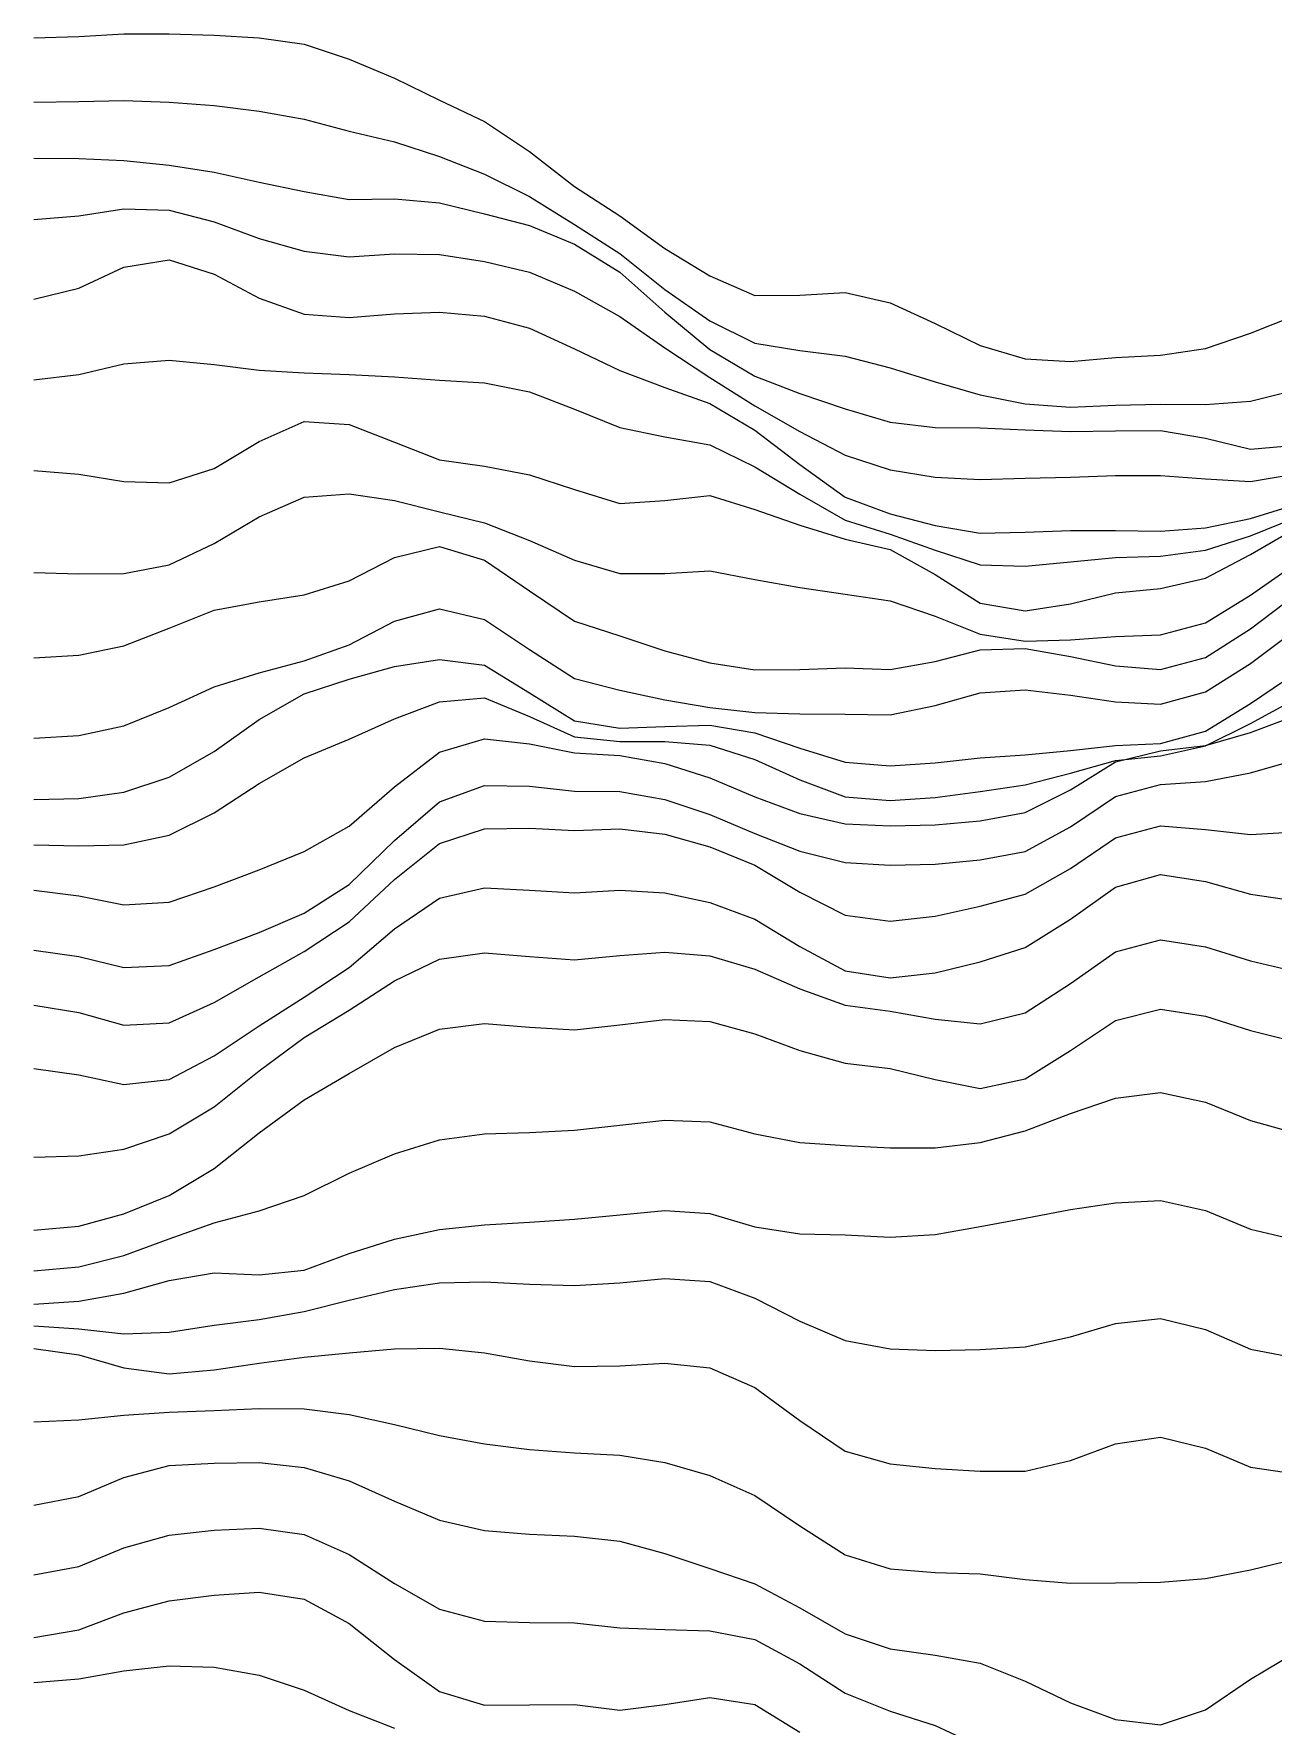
# Model space of a CAD drawing. Header units: metres. Extents: x 0 to 1200, y 54 to 769.
# Drawn here: x 0 to 110.4, y 609.6 to 760.3 of the extents above; entities that cross this region are included whole.
import ezdxf

# ---------------------------------------------------------------- set-up
doc = ezdxf.new("R2010")
doc.units = ezdxf.units.M

msp = doc.modelspace()

# ---------------------------------------------------------------- linework, layer by layer
for p, q in [((0, 759.9355), (4.013378, 760.049)), ((4.013378, 760.049), (8.026756, 760.279)), ((8.026756, 760.279), (12.040134, 760.2715)), ((12.040134, 760.2715), (16.053513, 760.16064)), ((16.053513, 760.16064), (20.06689, 759.9278)), ((20.06689, 759.9278), (24.080269, 759.3736)), ((24.080269, 759.3736), (28.093647, 758.023)), ((28.093647, 758.023), (32.107025, 756.32745)), ((32.107025, 756.32745), (36.120403, 754.3781)), ((0, 754.19617), (4.013378, 754.254)), ((4.013378, 754.254), (8.026756, 754.3479)), ((8.026756, 754.3479), (12.040134, 754.2007)), ((12.040134, 754.2007), (16.053513, 753.9029)), ((16.053513, 753.9029), (20.06689, 753.39453)), ((36.120403, 754.3781), (40.13378, 752.48395)), ((20.06689, 753.39453), (24.080269, 752.691)), ((24.080269, 752.691), (28.093647, 751.5989)), ((40.13378, 752.48395), (44.14716, 749.786)), ((28.093647, 751.5989), (32.107025, 750.6492)), ((32.107025, 750.6492), (36.120403, 749.3472)), ((0, 749.20874), (4.013378, 749.16895)), ((4.013378, 749.16895), (8.026756, 749.013)), ((36.120403, 749.3472), (40.13378, 747.77515)), ((44.14716, 749.786), (48.160538, 746.69037)), ((8.026756, 749.013), (12.040134, 748.58185)), ((12.040134, 748.58185), (16.053513, 747.9568)), ((16.053513, 747.9568), (20.06689, 747.07886)), ((40.13378, 747.77515), (44.14716, 745.784)), ((20.06689, 747.07886), (24.080269, 746.22736)), ((24.080269, 746.22736), (28.093647, 745.53735)), ((48.160538, 746.69037), (52.173916, 744.0682)), ((4.013378, 744.081), (8.026756, 744.68646)), ((8.026756, 744.68646), (12.040134, 744.5746)), ((28.093647, 745.53735), (32.107025, 745.59625)), ((32.107025, 745.59625), (36.120403, 745.23364)), ((36.120403, 745.23364), (40.13378, 744.23444)), ((44.14716, 745.784), (48.160538, 743.2941)), ((0, 743.7371), (4.013378, 744.081)), ((12.040134, 744.5746), (16.053513, 743.5498)), ((16.053513, 743.5498), (20.06689, 742.0615)), ((40.13378, 744.23444), (44.14716, 743.22125)), ((44.14716, 743.22125), (48.160538, 741.54016)), ((48.160538, 743.2941), (52.173916, 740.71954)), ((52.173916, 744.0682), (56.187294, 741.16943)), ((20.06689, 742.0615), (24.080269, 740.9261)), ((8.026756, 739.5101), (12.040134, 740.1494)), ((12.040134, 740.1494), (16.053513, 738.8678)), ((24.080269, 740.9261), (28.093647, 740.42896)), ((28.093647, 740.42896), (32.107025, 740.67285)), ((32.107025, 740.67285), (36.120403, 740.6188)), ((36.120403, 740.6188), (40.13378, 739.98975)), ((48.160538, 741.54016), (52.173916, 739.0657)), ((52.173916, 740.71954), (56.187294, 737.51544)), ((56.187294, 741.16943), (60.200672, 738.732)), ((4.013378, 737.6134), (8.026756, 739.5101)), ((16.053513, 738.8678), (20.06689, 736.7472)), ((40.13378, 739.98975), (44.14716, 739.0455)), ((44.14716, 739.0455), (48.160538, 737.3517)), ((52.173916, 739.0657), (56.187294, 735.4822)), ((60.200672, 738.732), (64.21405, 736.9782)), ((0, 736.6509), (4.013378, 737.6134)), ((48.160538, 737.3517), (52.173916, 735.09796)), ((56.187294, 737.51544), (60.200672, 734.7184)), ((68.22743, 736.99335), (72.240814, 737.2271)), ((72.240814, 737.2271), (76.254196, 736.315)), ((20.06689, 736.7472), (24.080269, 735.30615)), ((64.21405, 736.9782), (68.22743, 736.99335)), ((76.254196, 736.315), (80.26758, 734.4931)), ((24.080269, 735.30615), (28.093647, 735.01935)), ((28.093647, 735.01935), (32.107025, 735.34924)), ((32.107025, 735.34924), (36.120403, 735.4866)), ((36.120403, 735.4866), (40.13378, 735.12866)), ((40.13378, 735.12866), (44.14716, 734.06464)), ((44.14716, 734.06464), (48.160538, 732.2301)), ((52.173916, 735.09796), (56.187294, 732.3013)), ((56.187294, 735.4822), (60.200672, 732.178)), ((60.200672, 734.7184), (64.21405, 732.7323)), ((80.26758, 734.4931), (84.28096, 732.52374)), ((108.36125, 733.63257), (112.37463, 735.2202)), ((64.21405, 732.7323), (68.22743, 732.0709)), ((104.34787, 732.2517), (108.36125, 733.63257)), ((8.026756, 730.8917), (12.040134, 731.2122)), ((12.040134, 731.2122), (16.053513, 730.81537)), ((48.160538, 732.2301), (52.173916, 730.2971)), ((56.187294, 732.3013), (60.200672, 729.66016)), ((60.200672, 732.178), (64.21405, 729.7997)), ((68.22743, 732.0709), (72.240814, 731.5733)), ((72.240814, 731.5733), (76.254196, 730.5279)), ((84.28096, 732.52374), (88.29434, 731.3353)), ((88.29434, 731.3353), (92.307724, 731.0882)), ((92.307724, 731.0882), (96.321106, 731.4632)), ((96.321106, 731.4632), (100.33449, 731.6561)), ((100.33449, 731.6561), (104.34787, 732.2517)), ((0, 729.4514), (4.013378, 729.93304)), ((4.013378, 729.93304), (8.026756, 730.8917)), ((16.053513, 730.81537), (20.06689, 730.32745)), ((20.06689, 730.32745), (24.080269, 730.10065)), ((24.080269, 730.10065), (28.093647, 729.9323)), ((28.093647, 729.9323), (32.107025, 729.7251)), ((32.107025, 729.7251), (36.120403, 729.4308)), ((52.173916, 730.2971), (56.187294, 728.7756)), ((60.200672, 729.66016), (64.21405, 727.1488)), ((64.21405, 729.7997), (68.22743, 728.2599)), ((76.254196, 730.5279), (80.26758, 729.2906)), ((36.120403, 729.4308), (40.13378, 729.1819)), ((40.13378, 729.1819), (44.14716, 728.38055)), ((44.14716, 728.38055), (48.160538, 726.8468)), ((56.187294, 728.7756), (60.200672, 727.3467)), ((68.22743, 728.2599), (72.240814, 726.88086)), ((80.26758, 729.2906), (84.28096, 728.1386)), ((84.28096, 728.1386), (88.29434, 727.3334)), ((108.36125, 727.56836), (112.37463, 728.5759)), ((48.160538, 726.8468), (52.173916, 725.22125)), ((60.200672, 727.3467), (64.21405, 724.9758)), ((64.21405, 727.1488), (68.22743, 724.86096)), ((72.240814, 726.88086), (76.254196, 725.7036)), ((88.29434, 727.3334), (92.307724, 727.0323)), ((92.307724, 727.0323), (96.321106, 727.19403)), ((96.321106, 727.19403), (100.33449, 727.28516)), ((100.33449, 727.28516), (104.34787, 727.2772)), ((104.34787, 727.2772), (108.36125, 727.56836)), ((20.06689, 723.9706), (24.080269, 725.76337)), ((24.080269, 725.76337), (28.093647, 725.4989)), ((28.093647, 725.4989), (32.107025, 723.9215)), ((52.173916, 725.22125), (56.187294, 724.4008)), ((76.254196, 725.7036), (80.26758, 725.23016)), ((80.26758, 725.23016), (84.28096, 725.18005)), ((84.28096, 725.18005), (88.29434, 725.022)), ((88.29434, 725.022), (92.307724, 724.86383)), ((16.053513, 721.5549), (20.06689, 723.9706)), ((32.107025, 723.9215), (36.120403, 722.3487)), ((56.187294, 724.4008), (60.200672, 723.6836)), ((60.200672, 723.6836), (64.21405, 721.7289)), ((64.21405, 724.9758), (68.22743, 721.9332)), ((68.22743, 724.86096), (72.240814, 722.7563)), ((92.307724, 724.86383), (96.321106, 724.926)), ((96.321106, 724.926), (100.33449, 724.9477)), ((100.33449, 724.9477), (104.34787, 724.2533)), ((104.34787, 724.2533), (108.36125, 723.2994)), ((108.36125, 723.2994), (112.37463, 723.63)), ((36.120403, 722.3487), (40.13378, 721.77893)), ((72.240814, 722.7563), (76.254196, 721.4416)), ((0, 721.3978), (4.013378, 721.0479)), ((4.013378, 721.0479), (8.026756, 720.41205)), ((12.040134, 720.27606), (16.053513, 721.5549)), ((40.13378, 721.77893), (44.14716, 721.0061)), ((44.14716, 721.0061), (48.160538, 719.6938)), ((64.21405, 721.7289), (68.22743, 719.27435)), ((68.22743, 721.9332), (72.240814, 718.99927)), ((76.254196, 721.4416), (80.26758, 720.8002)), ((80.26758, 720.8002), (84.28096, 720.5979)), ((84.28096, 720.5979), (88.29434, 720.69885)), ((88.29434, 720.69885), (92.307724, 720.80835)), ((92.307724, 720.80835), (96.321106, 720.93256)), ((96.321106, 720.93256), (100.33449, 720.956)), ((100.33449, 720.956), (104.34787, 720.6598)), ((104.34787, 720.6598), (108.36125, 720.41364)), ((108.36125, 720.41364), (112.37463, 721.0936)), ((8.026756, 720.41205), (12.040134, 720.27606)), ((20.06689, 717.2633), (24.080269, 719.0218)), ((24.080269, 719.0218), (28.093647, 719.30347)), ((28.093647, 719.30347), (32.107025, 718.7186)), ((48.160538, 719.6938), (52.173916, 718.4457)), ((56.187294, 718.715), (60.200672, 719.16345)), ((60.200672, 719.16345), (64.21405, 717.9187)), ((68.22743, 719.27435), (72.240814, 716.957)), ((72.240814, 718.99927), (76.254196, 717.5242)), ((32.107025, 718.7186), (36.120403, 717.7079)), ((36.120403, 717.7079), (40.13378, 716.7135)), ((52.173916, 718.4457), (56.187294, 718.715)), ((64.21405, 717.9187), (68.22743, 716.5233)), ((76.254196, 717.5242), (80.26758, 716.5015)), ((108.36125, 717.10535), (112.37463, 718.36523)), ((16.053513, 714.87933), (20.06689, 717.2633)), ((40.13378, 716.7135), (44.14716, 715.16534)), ((68.22743, 716.5233), (72.240814, 715.28235)), ((72.240814, 716.957), (76.254196, 715.70685)), ((80.26758, 716.5015), (84.28096, 715.7939)), ((88.29434, 715.902), (92.307724, 716.0527)), ((92.307724, 716.0527), (96.321106, 716.0315)), ((96.321106, 716.0315), (100.33449, 715.9835)), ((100.33449, 715.9835), (104.34787, 716.2801)), ((104.34787, 716.2801), (108.36125, 717.10535)), ((108.36125, 715.5639), (112.37463, 717.19324)), ((108.36125, 713.9114), (112.37463, 716.2622)), ((12.040134, 712.9978), (16.053513, 714.87933)), ((32.107025, 713.6364), (36.120403, 714.6314)), ((36.120403, 714.6314), (40.13378, 713.4106)), ((44.14716, 715.16534), (48.160538, 713.3945)), ((72.240814, 715.28235), (76.254196, 714.35266)), ((76.254196, 715.70685), (80.26758, 714.29443)), ((84.28096, 715.7939), (88.29434, 715.902)), ((104.34787, 714.2844), (108.36125, 715.5639)), ((8.026756, 712.2267), (12.040134, 712.9978)), ((28.093647, 711.564), (32.107025, 713.6364)), ((40.13378, 713.4106), (44.14716, 710.6621)), ((48.160538, 713.3945), (52.173916, 712.22595)), ((76.254196, 714.35266), (80.26758, 712.1324)), ((80.26758, 714.29443), (84.28096, 712.9787)), ((84.28096, 712.9787), (88.29434, 712.86584)), ((88.29434, 712.86584), (92.307724, 713.2636)), ((92.307724, 713.2636), (96.321106, 713.63837)), ((96.321106, 713.63837), (100.33449, 713.75934)), ((100.33449, 713.75934), (104.34787, 714.2844)), ((104.34787, 711.8009), (108.36125, 713.9114)), ((108.36125, 710.27344), (112.37463, 713.1113)), ((0, 712.2986), (4.013378, 712.1926)), ((4.013378, 712.1926), (8.026756, 712.2267)), ((24.080269, 710.31335), (28.093647, 711.564)), ((52.173916, 712.22595), (56.187294, 712.2206)), ((56.187294, 712.2206), (60.200672, 712.46204)), ((60.200672, 712.46204), (64.21405, 711.673)), ((64.21405, 711.673), (68.22743, 710.97595)), ((80.26758, 712.1324), (84.28096, 709.57904)), ((100.33449, 710.8675), (104.34787, 711.8009)), ((20.06689, 709.68536), (24.080269, 710.31335)), ((44.14716, 710.6621), (48.160538, 707.97943)), ((68.22743, 710.97595), (72.240814, 710.36194)), ((72.240814, 710.36194), (76.254196, 709.7686)), ((92.307724, 709.5266), (96.321106, 710.4847)), ((96.321106, 710.4847), (100.33449, 710.8675)), ((104.34787, 707.8235), (108.36125, 710.27344)), ((108.36125, 707.28564), (112.37463, 710.3471)), ((12.040134, 707.3323), (16.053513, 708.95544)), ((16.053513, 708.95544), (20.06689, 709.68536)), ((32.107025, 707.9554), (36.120403, 709.07825)), ((36.120403, 709.07825), (40.13378, 708.11664)), ((76.254196, 709.7686), (80.26758, 708.40186)), ((84.28096, 709.57904), (88.29434, 708.8767)), ((88.29434, 708.8767), (92.307724, 709.5266)), ((8.026756, 705.7638), (12.040134, 707.3323)), ((28.093647, 705.8657), (32.107025, 707.9554)), ((40.13378, 708.11664), (44.14716, 705.4479)), ((48.160538, 707.97943), (52.173916, 706.65216)), ((80.26758, 708.40186), (84.28096, 706.81213)), ((100.33449, 706.7594), (104.34787, 707.8235)), ((104.34787, 704.74695), (108.36125, 707.28564)), ((108.36125, 704.20825), (112.37463, 707.22473)), ((4.013378, 704.9266), (8.026756, 705.7638)), ((24.080269, 704.4435), (28.093647, 705.8657)), ((44.14716, 705.4479), (48.160538, 702.8736)), ((52.173916, 706.65216), (56.187294, 705.3223)), ((80.26758, 704.3715), (84.28096, 705.4163)), ((84.28096, 706.81213), (88.29434, 706.19855)), ((84.28096, 705.4163), (88.29434, 705.5487)), ((88.29434, 706.19855), (92.307724, 706.29193)), ((88.29434, 705.5487), (92.307724, 704.82587)), ((92.307724, 706.29193), (96.321106, 706.6176)), ((96.321106, 706.6176), (100.33449, 706.7594)), ((0, 704.69666), (4.013378, 704.9266)), ((20.06689, 703.3747), (24.080269, 704.4435)), ((28.093647, 702.7952), (32.107025, 703.92334)), ((32.107025, 703.92334), (36.120403, 704.5473)), ((36.120403, 704.5473), (40.13378, 704.06366)), ((40.13378, 704.06366), (44.14716, 701.5823)), ((56.187294, 705.3223), (60.200672, 704.2521)), ((60.200672, 704.2521), (64.21405, 703.6212)), ((76.254196, 703.668), (80.26758, 704.3715)), ((92.307724, 704.82587), (96.321106, 703.99414)), ((96.321106, 703.99414), (100.33449, 703.6667)), ((100.33449, 703.6667), (104.34787, 704.74695)), ((104.34787, 701.6646), (108.36125, 704.20825)), ((16.053513, 702.1227), (20.06689, 703.3747)), ((24.080269, 701.49023), (28.093647, 702.7952)), ((48.160538, 702.8736), (52.173916, 701.8358)), ((64.21405, 703.6212), (68.22743, 703.6732)), ((68.22743, 703.6732), (72.240814, 703.8046)), ((72.240814, 703.8046), (76.254196, 703.668)), ((108.36125, 700.6315), (112.37463, 703.3784)), ((12.040134, 700.2666), (16.053513, 702.1227)), ((20.06689, 699.19775), (24.080269, 701.49023)), ((36.120403, 700.77673), (40.13378, 701.1309)), ((40.13378, 701.1309), (44.14716, 699.4896)), ((44.14716, 701.5823), (48.160538, 699.1061)), ((52.173916, 701.8358), (56.187294, 700.95996)), ((56.187294, 700.95996), (60.200672, 700.2776)), ((80.26758, 700.4511), (84.28096, 701.5796)), ((84.28096, 701.5796), (88.29434, 701.8393)), ((88.29434, 701.8393), (92.307724, 701.367)), ((92.307724, 701.367), (96.321106, 700.7975)), ((100.33449, 700.57214), (104.34787, 701.6646)), ((108.36125, 698.86804), (112.37463, 701.05347)), ((8.026756, 698.64465), (12.040134, 700.2666)), ((32.107025, 699.282), (36.120403, 700.77673)), ((44.14716, 699.4896), (48.160538, 697.6583)), ((60.200672, 700.2776), (64.21405, 699.8201)), ((64.21405, 699.8201), (68.22743, 699.7229)), ((68.22743, 699.7229), (72.240814, 699.6862)), ((72.240814, 699.6862), (76.254196, 699.6386)), ((76.254196, 699.6386), (80.26758, 700.4511)), ((96.321106, 700.7975), (100.33449, 700.57214)), ((104.34787, 698.15894), (108.36125, 700.6315)), ((108.36125, 698.0605), (112.37463, 699.5791)), ((4.013378, 697.7854), (8.026756, 698.64465)), ((16.053513, 696.3594), (20.06689, 699.19775)), ((28.093647, 697.46204), (32.107025, 699.282)), ((48.160538, 699.1061), (52.173916, 698.44415)), ((52.173916, 698.44415), (56.187294, 698.5941)), ((56.187294, 698.5941), (60.200672, 698.7183)), ((60.200672, 698.7183), (64.21405, 698.01654)), ((64.21405, 698.01654), (68.22743, 696.672)), ((100.33449, 697.0617), (104.34787, 698.15894)), ((104.34787, 696.8756), (108.36125, 698.86804)), ((104.34787, 696.8915), (108.36125, 698.0605)), ((0, 697.54895), (4.013378, 697.7854)), ((12.040134, 694.06244), (16.053513, 696.3594)), ((24.080269, 695.80975), (28.093647, 697.46204)), ((36.120403, 696.2943), (40.13378, 697.4884)), ((40.13378, 697.4884), (44.14716, 697.04767)), ((44.14716, 697.04767), (48.160538, 696.2291)), ((48.160538, 697.6583), (52.173916, 697.24347)), ((52.173916, 697.24347), (56.187294, 697.24554)), ((56.187294, 697.24554), (60.200672, 696.916)), ((60.200672, 696.916), (64.21405, 695.65686)), ((68.22743, 696.672), (72.240814, 695.40045)), ((88.29434, 696.0727), (92.307724, 696.44037)), ((92.307724, 696.44037), (96.321106, 696.8855)), ((96.321106, 696.8855), (100.33449, 697.0617)), ((96.321106, 695.4348), (100.33449, 696.4154)), ((100.33449, 696.4154), (104.34787, 696.8915)), ((100.33449, 695.98645), (104.34787, 696.8756)), ((20.06689, 693.5153), (24.080269, 695.80975)), ((32.107025, 693.2267), (36.120403, 696.2943)), ((48.160538, 696.2291), (52.173916, 695.99445)), ((52.173916, 695.99445), (56.187294, 695.28754)), ((56.187294, 695.28754), (60.200672, 694.0097)), ((64.21405, 695.65686), (68.22743, 693.8348)), ((72.240814, 695.40045), (76.254196, 695.0805)), ((76.254196, 695.0805), (80.26758, 695.3517)), ((80.26758, 695.3517), (84.28096, 695.7865)), ((84.28096, 695.7865), (88.29434, 696.0727)), ((92.307724, 694.4189), (96.321106, 695.54974)), ((92.307724, 692.95483), (96.321106, 695.4348)), ((96.321106, 695.54974), (100.33449, 695.98645)), ((108.36125, 694.4591), (112.37463, 695.6326)), ((8.026756, 692.7435), (12.040134, 694.06244)), ((16.053513, 690.8859), (20.06689, 693.5153)), ((60.200672, 694.0097), (64.21405, 692.32886)), ((68.22743, 693.8348), (72.240814, 692.31885)), ((84.28096, 692.7941), (88.29434, 693.3992)), ((88.29434, 693.3992), (92.307724, 694.4189)), ((96.321106, 692.3553), (100.33449, 693.4303)), ((100.33449, 693.4303), (104.34787, 693.7018)), ((104.34787, 693.7018), (108.36125, 694.4591)), ((0, 692.07104), (4.013378, 692.1851)), ((4.013378, 692.1851), (8.026756, 692.7435)), ((28.093647, 689.72394), (32.107025, 693.2267)), ((32.107025, 688.4229), (36.120403, 691.88086)), ((36.120403, 691.88086), (40.13378, 693.33594)), ((40.13378, 693.33594), (44.14716, 693.2781)), ((44.14716, 693.2781), (48.160538, 692.83435)), ((48.160538, 692.83435), (52.173916, 692.7858)), ((52.173916, 692.7858), (56.187294, 692.09106)), ((56.187294, 692.09106), (60.200672, 690.74493)), ((64.21405, 692.32886), (68.22743, 690.8414)), ((72.240814, 692.31885), (76.254196, 691.9839)), ((76.254196, 691.9839), (80.26758, 692.2661)), ((80.26758, 692.2661), (84.28096, 692.7941)), ((88.29434, 690.9337), (92.307724, 692.95483)), ((92.307724, 689.6439), (96.321106, 692.3553)), ((12.040134, 688.92114), (16.053513, 690.8859)), ((60.200672, 690.74493), (64.21405, 689.05054)), ((68.22743, 690.8414), (72.240814, 689.9259)), ((84.28096, 690.1967), (88.29434, 690.9337)), ((8.026756, 688.05835), (12.040134, 688.92114)), ((24.080269, 687.4453), (28.093647, 689.72394)), ((36.120403, 688.1629), (40.13378, 689.47797)), ((40.13378, 689.47797), (44.14716, 689.5348)), ((44.14716, 689.5348), (48.160538, 689.32513)), ((48.160538, 689.32513), (52.173916, 689.45966)), ((52.173916, 689.45966), (56.187294, 688.99664)), ((56.187294, 688.99664), (60.200672, 687.8645)), ((64.21405, 689.05054), (68.22743, 687.4862)), ((72.240814, 689.9259), (76.254196, 689.74005)), ((76.254196, 689.74005), (80.26758, 689.8436)), ((80.26758, 689.8436), (84.28096, 690.1967)), ((88.29434, 687.4594), (92.307724, 689.6439)), ((96.321106, 688.65814), (100.33449, 689.7272)), ((100.33449, 689.7272), (104.34787, 689.39935)), ((104.34787, 689.39935), (108.36125, 688.9677)), ((108.36125, 688.9677), (112.37463, 689.1938)), ((0, 688.0479), (4.013378, 687.96814)), ((4.013378, 687.96814), (8.026756, 688.05835)), ((20.06689, 685.80817), (24.080269, 687.4453)), ((28.093647, 684.5047), (32.107025, 688.4229)), ((32.107025, 684.94696), (36.120403, 688.1629)), ((60.200672, 687.8645), (64.21405, 686.2231)), ((68.22743, 687.4862), (72.240814, 686.4824)), ((84.28096, 686.70154), (88.29434, 687.4594)), ((92.307724, 685.9294), (96.321106, 688.65814)), ((16.053513, 684.30115), (20.06689, 685.80817)), ((64.21405, 686.2231), (68.22743, 683.82697)), ((72.240814, 686.4824), (76.254196, 686.24)), ((76.254196, 686.24), (80.26758, 686.33295)), ((80.26758, 686.33295), (84.28096, 686.70154)), ((88.29434, 683.6431), (92.307724, 685.9294)), ((12.040134, 682.93085), (16.053513, 684.30115)), ((24.080269, 681.9685), (28.093647, 684.5047)), ((28.093647, 681.1914), (32.107025, 684.94696)), ((96.321106, 684.29034), (100.33449, 685.397)), ((100.33449, 685.397), (104.34787, 684.7691)), ((104.34787, 684.7691), (108.36125, 683.6481)), ((0, 683.9968), (4.013378, 683.5047)), ((4.013378, 683.5047), (8.026756, 682.6955)), ((8.026756, 682.6955), (12.040134, 682.93085)), ((32.107025, 680.5538), (36.120403, 683.30505)), ((36.120403, 683.30505), (40.13378, 684.218)), ((40.13378, 684.218), (44.14716, 684.0236)), ((44.14716, 684.0236), (48.160538, 683.76074)), ((48.160538, 683.76074), (52.173916, 684.0088)), ((52.173916, 684.0088), (56.187294, 683.7847)), ((56.187294, 683.7847), (60.200672, 682.90344)), ((60.200672, 682.90344), (64.21405, 681.43384)), ((68.22743, 683.82697), (72.240814, 681.7759)), ((84.28096, 682.5865), (88.29434, 683.6431)), ((92.307724, 681.42645), (96.321106, 684.29034)), ((108.36125, 683.6481), (112.37463, 683.07477)), ((20.06689, 680.2462), (24.080269, 681.9685)), ((64.21405, 681.43384), (68.22743, 679.00433)), ((72.240814, 681.7759), (76.254196, 681.24304)), ((76.254196, 681.24304), (80.26758, 681.68054)), ((80.26758, 681.68054), (84.28096, 682.5865)), ((88.29434, 678.90704), (92.307724, 681.42645)), ((16.053513, 678.71136), (20.06689, 680.2462)), ((24.080269, 678.56146), (28.093647, 681.1914)), ((28.093647, 677.1258), (32.107025, 680.5538)), ((0, 678.67114), (4.013378, 678.0941)), ((12.040134, 677.2968), (16.053513, 678.71136)), ((20.06689, 676.28467), (24.080269, 678.56146)), ((36.120403, 677.87836), (40.13378, 678.43744)), ((40.13378, 678.43744), (44.14716, 678.09186)), ((52.173916, 678.1983), (56.187294, 678.5013)), ((56.187294, 678.5013), (60.200672, 678.16974)), ((68.22743, 679.00433), (72.240814, 676.8262)), ((84.28096, 677.6222), (88.29434, 678.90704)), ((92.307724, 675.68427), (96.321106, 678.51013)), ((96.321106, 678.51013), (100.33449, 679.58777)), ((100.33449, 679.58777), (104.34787, 678.9601)), ((104.34787, 678.9601), (108.36125, 677.7288)), ((4.013378, 678.0941), (8.026756, 677.1173)), ((8.026756, 677.1173), (12.040134, 677.2968)), ((24.080269, 674.4871), (28.093647, 677.1258)), ((32.107025, 675.9412), (36.120403, 677.87836)), ((44.14716, 678.09186), (48.160538, 677.82)), ((48.160538, 677.82), (52.173916, 678.1983)), ((60.200672, 678.16974), (64.21405, 676.9753)), ((64.21405, 676.9753), (68.22743, 675.213)), ((72.240814, 676.8262), (76.254196, 676.2146)), ((80.26758, 676.63464), (84.28096, 677.6222)), ((108.36125, 677.7288), (112.37463, 676.7732)), ((16.053513, 674.00385), (20.06689, 676.28467)), ((28.093647, 673.3319), (32.107025, 675.9412)), ((76.254196, 676.2146), (80.26758, 676.63464)), ((88.29434, 673.07574), (92.307724, 675.68427)), ((0, 673.7827), (4.013378, 673.1209)), ((12.040134, 672.18945), (16.053513, 674.00385)), ((20.06689, 671.91925), (24.080269, 674.4871)), ((68.22743, 675.213), (72.240814, 673.75507)), ((72.240814, 673.75507), (76.254196, 673.2234)), ((4.013378, 673.1209), (8.026756, 671.99603)), ((24.080269, 670.8751), (28.093647, 673.3319)), ((52.173916, 672.00525), (56.187294, 672.4767)), ((56.187294, 672.4767), (60.200672, 672.3196)), ((60.200672, 672.3196), (64.21405, 671.2083)), ((76.254196, 673.2234), (80.26758, 672.5304)), ((80.26758, 672.5304), (84.28096, 672.1046)), ((84.28096, 672.1046), (88.29434, 673.07574)), ((92.307724, 669.7223), (96.321106, 672.39624)), ((96.321106, 672.39624), (100.33449, 673.40924)), ((100.33449, 673.40924), (104.34787, 672.77856)), ((104.34787, 672.77856), (108.36125, 671.52075)), ((8.026756, 671.99603), (12.040134, 672.18945)), ((16.053513, 669.2427), (20.06689, 671.91925)), ((20.06689, 667.93304), (24.080269, 670.8751)), ((32.107025, 669.9846), (36.120403, 671.63995)), ((36.120403, 671.63995), (40.13378, 672.1242)), ((40.13378, 672.1242), (44.14716, 671.80615)), ((44.14716, 671.80615), (48.160538, 671.5857)), ((48.160538, 671.5857), (52.173916, 672.00525)), ((64.21405, 671.2083), (68.22743, 669.7346)), ((108.36125, 671.52075), (112.37463, 670.48944)), ((12.040134, 667.1465), (16.053513, 669.2427)), ((28.093647, 667.68677), (32.107025, 669.9846)), ((68.22743, 669.7346), (72.240814, 668.6034)), ((88.29434, 667.19885), (92.307724, 669.7223)), ((0, 668.11884), (4.013378, 667.5637)), ((16.053513, 664.7221), (20.06689, 667.93304)), ((72.240814, 668.6034), (76.254196, 668.12805)), ((76.254196, 668.12805), (80.26758, 667.14276)), ((4.013378, 667.5637), (8.026756, 666.6947)), ((8.026756, 666.6947), (12.040134, 667.1465)), ((24.080269, 665.3269), (28.093647, 667.68677)), ((80.26758, 667.14276), (84.28096, 666.33777)), ((84.28096, 666.33777), (88.29434, 667.19885)), ((12.040134, 662.3186), (16.053513, 664.7221)), ((20.06689, 662.4108), (24.080269, 665.3269)), ((92.307724, 664.1078), (96.321106, 665.48346)), ((96.321106, 665.48346), (100.33449, 665.975)), ((100.33449, 665.975), (104.34787, 665.1158)), ((104.34787, 665.1158), (108.36125, 663.4818)), ((52.173916, 663.0668), (56.187294, 663.5382)), ((56.187294, 663.5382), (60.200672, 663.3754)), ((60.200672, 663.3754), (64.21405, 662.2966)), ((88.29434, 662.5826), (92.307724, 664.1078)), ((108.36125, 663.4818), (112.37463, 662.359)), ((8.026756, 660.9474), (12.040134, 662.3186)), ((16.053513, 659.2319), (20.06689, 662.4108)), ((32.107025, 660.5403), (36.120403, 661.76953)), ((36.120403, 661.76953), (40.13378, 662.29407)), ((40.13378, 662.29407), (44.14716, 662.43506)), ((44.14716, 662.43506), (48.160538, 662.621)), ((48.160538, 662.621), (52.173916, 663.0668)), ((64.21405, 662.2966), (68.22743, 661.53925)), ((84.28096, 661.5355), (88.29434, 662.5826)), ((0, 660.2334), (4.013378, 660.3624)), ((4.013378, 660.3624), (8.026756, 660.9474)), ((28.093647, 658.80414), (32.107025, 660.5403)), ((68.22743, 661.53925), (72.240814, 661.26575)), ((72.240814, 661.26575), (76.254196, 661.05334)), ((76.254196, 661.05334), (80.26758, 661.0635)), ((80.26758, 661.0635), (84.28096, 661.5355)), ((12.040134, 656.82916), (16.053513, 659.2319)), ((24.080269, 656.822), (28.093647, 658.80414)), ((8.026756, 655.1687), (12.040134, 656.82916)), ((20.06689, 655.43585), (24.080269, 656.822)), ((92.307724, 655.5587), (96.321106, 656.17706)), ((96.321106, 656.17706), (100.33449, 656.38495)), ((100.33449, 656.38495), (104.34787, 655.47595)), ((4.013378, 654.0969), (8.026756, 655.1687)), ((12.040134, 652.9581), (16.053513, 654.3856)), ((16.053513, 654.3856), (20.06689, 655.43585)), ((36.120403, 653.7834), (40.13378, 654.20087)), ((40.13378, 654.20087), (44.14716, 654.4351)), ((44.14716, 654.4351), (48.160538, 654.7029)), ((48.160538, 654.7029), (52.173916, 655.0844)), ((52.173916, 655.0844), (56.187294, 655.4701)), ((56.187294, 655.4701), (60.200672, 655.2122)), ((60.200672, 655.2122), (64.21405, 654.02826)), ((84.28096, 654.0408), (88.29434, 654.78784)), ((88.29434, 654.78784), (92.307724, 655.5587)), ((104.34787, 655.47595), (108.36125, 653.8147)), ((0, 653.7361), (4.013378, 654.0969)), ((8.026756, 651.45996), (12.040134, 652.9581)), ((28.093647, 651.65967), (32.107025, 652.9155)), ((32.107025, 652.9155), (36.120403, 653.7834)), ((64.21405, 654.02826), (68.22743, 653.40466)), ((68.22743, 653.40466), (72.240814, 653.31934)), ((72.240814, 653.31934), (76.254196, 653.11)), ((76.254196, 653.11), (80.26758, 653.34784)), ((80.26758, 653.34784), (84.28096, 654.0408)), ((108.36125, 653.8147), (112.37463, 652.8649)), ((4.013378, 650.45404), (8.026756, 651.45996)), ((24.080269, 650.1528), (28.093647, 651.65967)), ((0, 650.10645), (4.013378, 650.45404)), ((12.040134, 649.2384), (16.053513, 649.91797)), ((16.053513, 649.91797), (20.06689, 649.74005)), ((20.06689, 649.74005), (24.080269, 650.1528)), ((4.013378, 647.39557), (8.026756, 648.1317)), ((8.026756, 648.1317), (12.040134, 649.2384)), ((28.093647, 647.5048), (32.107025, 648.43933)), ((32.107025, 648.43933), (36.120403, 649.03845)), ((36.120403, 649.03845), (40.13378, 649.12634)), ((40.13378, 649.12634), (44.14716, 648.9125)), ((44.14716, 648.9125), (48.160538, 648.79956)), ((48.160538, 648.79956), (52.173916, 649.04364)), ((52.173916, 649.04364), (56.187294, 649.4203)), ((56.187294, 649.4203), (60.200672, 649.14795)), ((60.200672, 649.14795), (64.21405, 647.6634)), ((0, 647.1424), (4.013378, 647.39557)), ((24.080269, 646.47504), (28.093647, 647.5048)), ((64.21405, 647.6634), (68.22743, 645.6204)), ((0, 645.206), (4.013378, 644.93933)), ((12.040134, 644.6476), (16.053513, 645.2726)), ((16.053513, 645.2726), (20.06689, 645.7746)), ((20.06689, 645.7746), (24.080269, 646.47504)), ((68.22743, 645.6204), (72.240814, 643.90405)), ((92.307724, 644.2333), (96.321106, 645.4042)), ((96.321106, 645.4042), (100.33449, 645.8682)), ((100.33449, 645.8682), (104.34787, 644.87695)), ((4.013378, 644.93933), (8.026756, 644.5024)), ((8.026756, 644.5024), (12.040134, 644.6476)), ((72.240814, 643.90405), (76.254196, 643.1577)), ((88.29434, 643.34576), (92.307724, 644.2333)), ((104.34787, 644.87695), (108.36125, 643.13495)), ((0, 643.17926), (4.013378, 642.61224)), ((4.013378, 642.61224), (8.026756, 641.4667)), ((20.06689, 641.8923), (24.080269, 642.41846)), ((24.080269, 642.41846), (28.093647, 642.8031)), ((28.093647, 642.8031), (32.107025, 643.1619)), ((32.107025, 643.1619), (36.120403, 643.2256)), ((36.120403, 643.2256), (40.13378, 642.812)), ((40.13378, 642.812), (44.14716, 642.09564)), ((44.14716, 642.09564), (48.160538, 641.58746)), ((76.254196, 643.1577), (80.26758, 642.999)), ((80.26758, 642.999), (84.28096, 643.1088)), ((84.28096, 643.1088), (88.29434, 643.34576)), ((108.36125, 643.13495), (112.37463, 642.3466)), ((8.026756, 641.4667), (12.040134, 640.9344)), ((12.040134, 640.9344), (16.053513, 641.3012)), ((16.053513, 641.3012), (20.06689, 641.8923)), ((48.160538, 641.58746), (52.173916, 641.64014)), ((52.173916, 641.64014), (56.187294, 641.88086)), ((56.187294, 641.88086), (60.200672, 641.4781)), ((60.200672, 641.4781), (64.21405, 639.717)), ((64.21405, 639.717), (68.22743, 636.78577)), ((12.040134, 637.52893), (16.053513, 637.66296)), ((16.053513, 637.66296), (20.06689, 637.8478)), ((20.06689, 637.8478), (24.080269, 637.8127)), ((24.080269, 637.8127), (28.093647, 637.3233)), ((0, 636.6551), (4.013378, 636.84644)), ((4.013378, 636.84644), (8.026756, 637.2589)), ((8.026756, 637.2589), (12.040134, 637.52893)), ((28.093647, 637.3233), (32.107025, 636.4332)), ((32.107025, 636.4332), (36.120403, 635.4537)), ((68.22743, 636.78577), (72.240814, 634.0563)), ((36.120403, 635.4537), (40.13378, 634.7093)), ((40.13378, 634.7093), (44.14716, 634.1997)), ((92.307724, 633.21674), (96.321106, 634.69507)), ((96.321106, 634.69507), (100.33449, 635.29944)), ((100.33449, 635.29944), (104.34787, 634.3107)), ((44.14716, 634.1997), (48.160538, 633.8996)), ((48.160538, 633.8996), (52.173916, 633.68335)), ((52.173916, 633.68335), (56.187294, 633.0355)), ((72.240814, 634.0563), (76.254196, 632.9146)), ((88.29434, 632.2525), (92.307724, 633.21674)), ((104.34787, 634.3107), (108.36125, 632.6267)), ((4.013378, 630.01666), (8.026756, 631.7003)), ((8.026756, 631.7003), (12.040134, 632.7761)), ((12.040134, 632.7761), (16.053513, 632.9842)), ((16.053513, 632.9842), (20.06689, 633.02673)), ((20.06689, 633.02673), (24.080269, 632.6013)), ((24.080269, 632.6013), (28.093647, 631.3966)), ((56.187294, 633.0355), (60.200672, 631.8734)), ((60.200672, 631.8734), (64.21405, 630.10516)), ((76.254196, 632.9146), (80.26758, 632.4903)), ((80.26758, 632.4903), (84.28096, 632.2763)), ((84.28096, 632.2763), (88.29434, 632.2525)), ((108.36125, 632.6267), (112.37463, 632.0329)), ((28.093647, 631.3966), (32.107025, 629.5983)), ((64.21405, 630.10516), (68.22743, 627.4082)), ((0, 629.2299), (4.013378, 630.01666)), ((32.107025, 629.5983), (36.120403, 627.90515)), ((16.053513, 626.99554), (20.06689, 627.18915)), ((20.06689, 627.18915), (24.080269, 626.6279)), ((36.120403, 627.90515), (40.13378, 626.97363)), ((68.22743, 627.4082), (72.240814, 624.8009)), ((8.026756, 625.4237), (12.040134, 626.5743)), ((12.040134, 626.5743), (16.053513, 626.99554)), ((24.080269, 626.6279), (28.093647, 624.8447)), ((40.13378, 626.97363), (44.14716, 626.6411)), ((44.14716, 626.6411), (48.160538, 626.46643)), ((48.160538, 626.46643), (52.173916, 626.02905)), ((52.173916, 626.02905), (56.187294, 624.93396)), ((4.013378, 623.78314), (8.026756, 625.4237)), ((28.093647, 624.8447), (32.107025, 622.26825)), ((56.187294, 624.93396), (60.200672, 623.5916)), ((72.240814, 624.8009), (76.254196, 623.561)), ((108.36125, 623.4891), (112.37463, 624.4558)), ((0, 623.0343), (4.013378, 623.78314)), ((60.200672, 623.5916), (64.21405, 622.2386)), ((76.254196, 623.561), (80.26758, 623.25195)), ((80.26758, 623.25195), (84.28096, 623.1167)), ((84.28096, 623.1167), (88.29434, 622.61584)), ((88.29434, 622.61584), (92.307724, 622.291)), ((100.33449, 622.38007), (104.34787, 622.7099)), ((104.34787, 622.7099), (108.36125, 623.4891)), ((12.040134, 620.7184), (16.053513, 621.2129)), ((16.053513, 621.2129), (20.06689, 621.4927)), ((20.06689, 621.4927), (24.080269, 620.86426)), ((32.107025, 622.26825), (36.120403, 619.9623)), ((64.21405, 622.2386), (68.22743, 620.07715)), ((92.307724, 622.291), (96.321106, 622.3265)), ((96.321106, 622.3265), (100.33449, 622.38007)), ((4.013378, 618.13464), (8.026756, 619.63495)), ((8.026756, 619.63495), (12.040134, 620.7184)), ((24.080269, 620.86426), (28.093647, 618.68646)), ((36.120403, 619.9623), (40.13378, 618.90295)), ((68.22743, 620.07715), (72.240814, 617.76184)), ((0, 617.4569), (4.013378, 618.13464)), ((28.093647, 618.68646), (32.107025, 615.48444)), ((40.13378, 618.90295), (44.14716, 618.7855)), ((44.14716, 618.7855), (48.160538, 618.7416)), ((48.160538, 618.7416), (52.173916, 618.30133)), ((52.173916, 618.30133), (56.187294, 618.15137)), ((56.187294, 618.15137), (60.200672, 618.0307)), ((60.200672, 618.0307), (64.21405, 617.25616)), ((64.21405, 617.25616), (68.22743, 615.10205)), ((72.240814, 617.76184), (76.254196, 616.4312)), ((32.107025, 615.48444), (36.120403, 612.6415)), ((68.22743, 615.10205), (72.240814, 612.4859)), ((76.254196, 616.4312), (80.26758, 615.8617)), ((80.26758, 615.8617), (84.28096, 615.15295)), ((84.28096, 615.15295), (88.29434, 613.5579)), ((108.36125, 613.7524), (112.37463, 616.15295)), ((0, 613.4406), (4.013378, 613.7706)), ((4.013378, 613.7706), (8.026756, 614.48486)), ((8.026756, 614.48486), (12.040134, 614.91394)), ((12.040134, 614.91394), (16.053513, 614.7924)), ((16.053513, 614.7924), (20.06689, 614.088)), ((20.06689, 614.088), (24.080269, 612.76685)), ((88.29434, 613.5579), (92.307724, 611.6171)), ((104.34787, 611.0074), (108.36125, 613.7524)), ((24.080269, 612.76685), (28.093647, 610.9479)), ((36.120403, 612.6415), (40.13378, 611.4346)), ((56.187294, 611.467), (60.200672, 612.10974)), ((60.200672, 612.10974), (64.21405, 611.4828)), ((72.240814, 612.4859), (76.254196, 610.8776)), ((28.093647, 610.9479), (32.107025, 609.3843)), ((40.13378, 611.4346), (44.14716, 611.4574)), ((44.14716, 611.4574), (48.160538, 611.4828)), ((48.160538, 611.4828), (52.173916, 610.98566)), ((52.173916, 610.98566), (56.187294, 611.467)), ((64.21405, 611.4828), (68.22743, 609.01685)), ((76.254196, 610.8776), (80.26758, 609.59814)), ((92.307724, 611.6171), (96.321106, 610.1499)), ((100.33449, 609.661), (104.34787, 611.0074)), ((80.26758, 609.59814), (84.28096, 607.7355)), ((96.321106, 610.1499), (100.33449, 609.661))]:
    msp.add_line(p, q)

doc.saveas('drawing.dxf')
